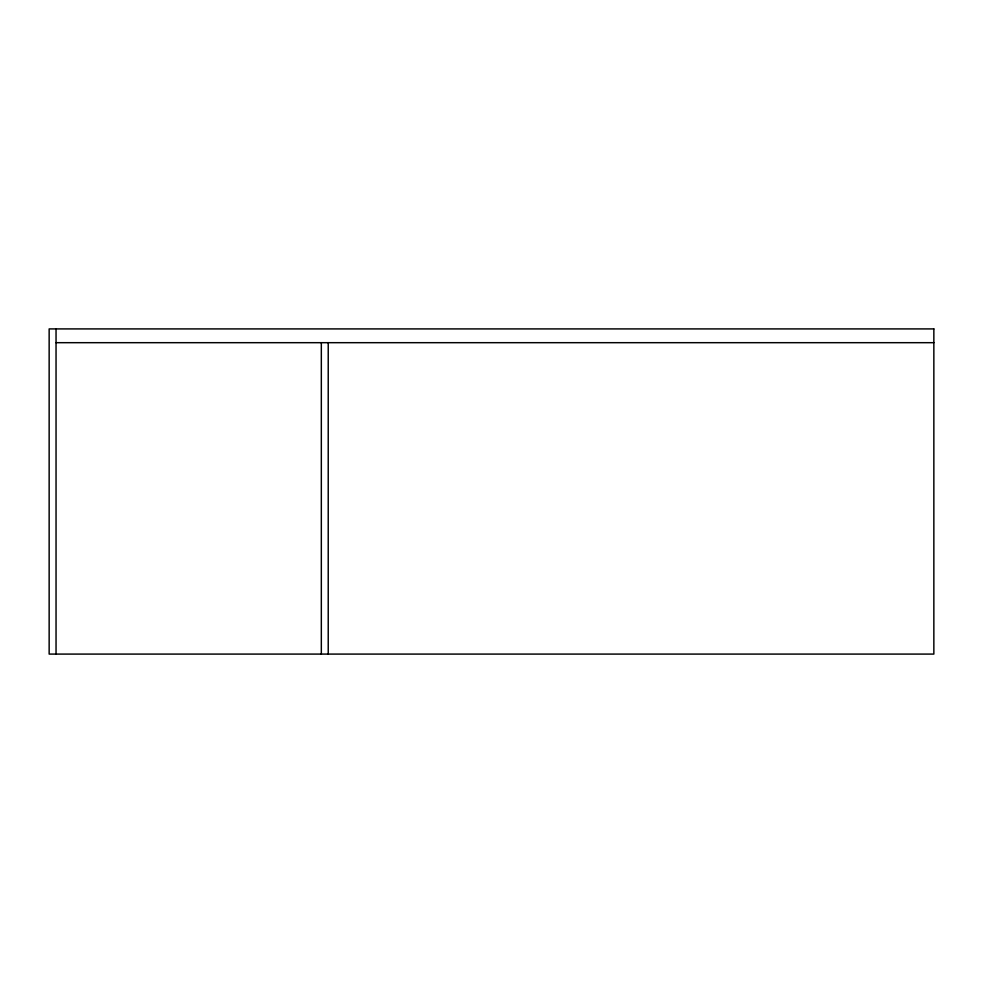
<?xml version="1.0" encoding="UTF-8"?>
<svg xmlns="http://www.w3.org/2000/svg" width="983" height="983" viewBox="0 0 983 983"><rect width="100%" height="100%" fill="white"/><g stroke="black" fill="none" stroke-linecap="round" stroke-linejoin="round"><path stroke-width="1.47" d="M56.043 342.686L933.85 342.686M328.224 342.711L328.224 654.088M321.33 342.711L321.33 654.088M56.043 328.912L56.043 654.088M933.85 328.912L49.15 328.912L49.15 654.088L933.85 654.088L933.85 328.912"/></g></svg>
